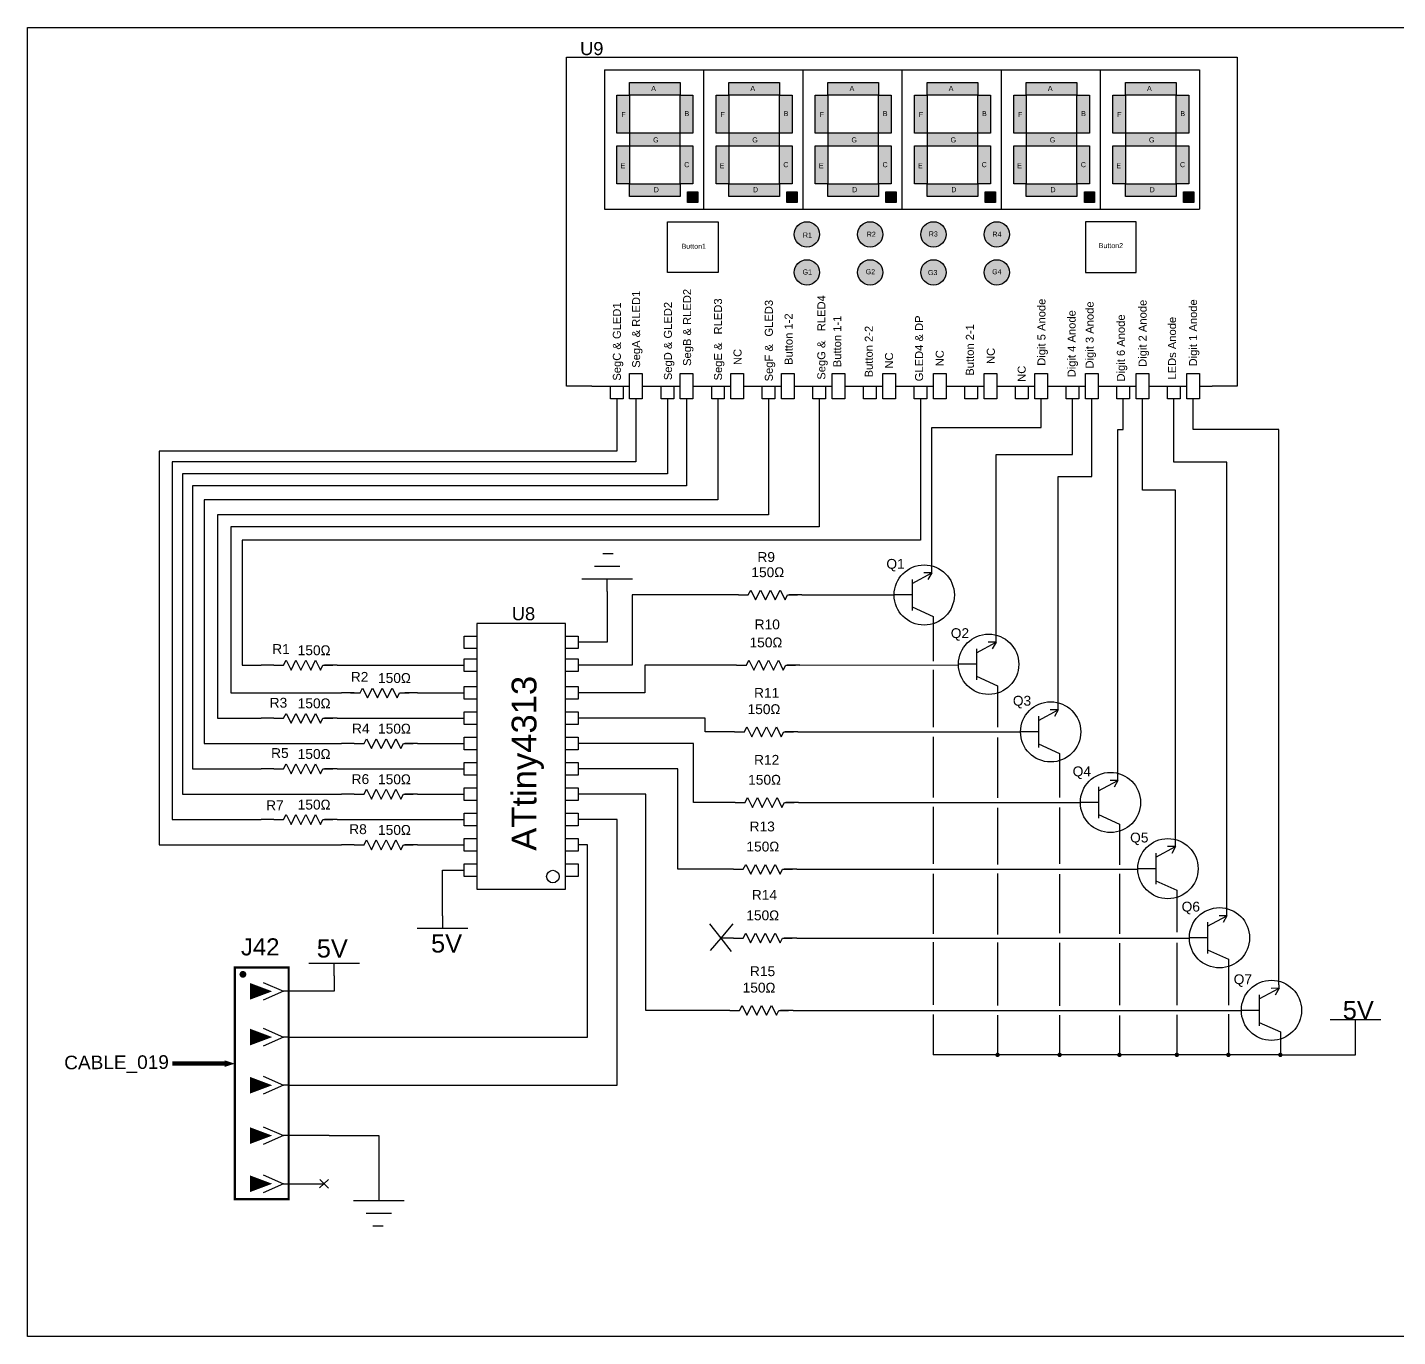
# Model space of a CAD drawing. Header units: inches. Extents: x 2.5 to 50.5, y 2.5 to 32.9.
# Drawn here: x 2.5 to 33.89, y 2.5 to 32.5 of the extents above; entities that cross this region are included whole.
import ezdxf

# ---------------------------------------------------------------- set-up
doc = ezdxf.new("R2010")
doc.units = ezdxf.units.IN
doc.header["$MEASUREMENT"] = 0
doc.linetypes.add('ACAD_ISO03W100', pattern=[30, 12, -18])
doc.styles.get("Standard").update_dxf_attribs({"font": 'arial.ttf'})

msp = doc.modelspace()

# ---------------------------------------------------------------- hatches: boundary and pattern name
at = {"true_color": 0x000000}
h = msp.add_hatch(color=18, dxfattribs=at)
h.paths.add_polyline_path([(16.298, 31.238), (16.298, 30.948), (17.458, 30.948), (17.458, 31.238)])
h.paths.add_polyline_path([(16.298, 30.948), (16.008, 30.948), (16.008, 30.077), (16.298, 30.077)])
h.paths.add_polyline_path([(17.458, 30.077), (17.749, 30.077), (17.749, 30.948), (17.458, 30.948)])
h.paths.add_polyline_path([(17.458, 29.787), (17.458, 30.077), (16.298, 30.077), (16.298, 29.787)])
h.paths.add_polyline_path([(16.298, 29.787), (16.008, 29.787), (16.008, 28.917), (16.298, 28.917)])
h.paths.add_polyline_path([(16.298, 28.917), (16.298, 28.627), (17.458, 28.627), (17.458, 28.917)])
h.paths.add_polyline_path([(17.458, 28.917), (17.749, 28.917), (17.749, 29.787), (17.458, 29.787)])
h = msp.add_hatch(color=18, dxfattribs=at)
h.paths.add_polyline_path([(18.57, 31.238), (18.57, 30.948), (19.73, 30.948), (19.73, 31.238)])
h.paths.add_polyline_path([(18.57, 30.948), (18.28, 30.948), (18.28, 30.077), (18.57, 30.077)])
h.paths.add_polyline_path([(19.73, 30.077), (20.02, 30.077), (20.02, 30.948), (19.73, 30.948)])
h.paths.add_polyline_path([(19.73, 29.787), (19.73, 30.077), (18.57, 30.077), (18.57, 29.787)])
h.paths.add_polyline_path([(18.57, 29.787), (18.28, 29.787), (18.28, 28.917), (18.57, 28.917)])
h.paths.add_polyline_path([(18.57, 28.917), (18.57, 28.627), (19.73, 28.627), (19.73, 28.917)])
h.paths.add_polyline_path([(19.73, 28.917), (20.02, 28.917), (20.02, 29.787), (19.73, 29.787)])
h = msp.add_hatch(color=18, dxfattribs=at)
h.paths.add_polyline_path([(20.842, 31.238), (20.842, 30.948), (22.002, 30.948), (22.002, 31.238)])
h.paths.add_polyline_path([(20.842, 30.948), (20.552, 30.948), (20.552, 30.077), (20.842, 30.077)])
h.paths.add_polyline_path([(22.002, 30.077), (22.292, 30.077), (22.292, 30.948), (22.002, 30.948)])
h.paths.add_polyline_path([(22.002, 29.787), (22.002, 30.077), (20.842, 30.077), (20.842, 29.787)])
h.paths.add_polyline_path([(20.842, 29.787), (20.552, 29.787), (20.552, 28.917), (20.842, 28.917)])
h.paths.add_polyline_path([(20.842, 28.917), (20.842, 28.627), (22.002, 28.627), (22.002, 28.917)])
h.paths.add_polyline_path([(22.002, 28.917), (22.292, 28.917), (22.292, 29.787), (22.002, 29.787)])
h = msp.add_hatch(color=18, dxfattribs=at)
h.paths.add_polyline_path([(23.114, 31.238), (23.114, 30.948), (24.274, 30.948), (24.274, 31.238)])
h.paths.add_polyline_path([(23.114, 30.948), (22.824, 30.948), (22.824, 30.077), (23.114, 30.077)])
h.paths.add_polyline_path([(24.274, 30.077), (24.564, 30.077), (24.564, 30.948), (24.274, 30.948)])
h.paths.add_polyline_path([(24.274, 29.787), (24.274, 30.077), (23.114, 30.077), (23.114, 29.787)])
h.paths.add_polyline_path([(23.114, 29.787), (22.824, 29.787), (22.824, 28.917), (23.114, 28.917)])
h.paths.add_polyline_path([(23.114, 28.917), (23.114, 28.627), (24.274, 28.627), (24.274, 28.917)])
h.paths.add_polyline_path([(24.274, 28.917), (24.564, 28.917), (24.564, 29.787), (24.274, 29.787)])
h = msp.add_hatch(color=18, dxfattribs=at)
h.paths.add_polyline_path([(25.386, 31.238), (25.386, 30.948), (26.546, 30.948), (26.546, 31.238)])
h.paths.add_polyline_path([(25.386, 30.948), (25.096, 30.948), (25.096, 30.077), (25.386, 30.077)])
h.paths.add_polyline_path([(26.546, 30.077), (26.836, 30.077), (26.836, 30.948), (26.546, 30.948)])
h.paths.add_polyline_path([(26.546, 29.787), (26.546, 30.077), (25.386, 30.077), (25.386, 29.787)])
h.paths.add_polyline_path([(25.386, 29.787), (25.096, 29.787), (25.096, 28.917), (25.386, 28.917)])
h.paths.add_polyline_path([(25.386, 28.917), (25.386, 28.627), (26.546, 28.627), (26.546, 28.917)])
h.paths.add_polyline_path([(26.546, 28.917), (26.836, 28.917), (26.836, 29.787), (26.546, 29.787)])
h = msp.add_hatch(color=18, dxfattribs=at)
h.paths.add_polyline_path([(27.658, 31.238), (27.658, 30.948), (28.818, 30.948), (28.818, 31.238)])
h.paths.add_polyline_path([(27.658, 30.948), (27.368, 30.948), (27.368, 30.077), (27.658, 30.077)])
h.paths.add_polyline_path([(28.818, 30.077), (29.108, 30.077), (29.108, 30.948), (28.818, 30.948)])
h.paths.add_polyline_path([(28.818, 29.787), (28.818, 30.077), (27.658, 30.077), (27.658, 29.787)])
h.paths.add_polyline_path([(27.658, 29.787), (27.368, 29.787), (27.368, 28.917), (27.658, 28.917)])
h.paths.add_polyline_path([(27.658, 28.917), (27.658, 28.627), (28.818, 28.627), (28.818, 28.917)])
h.paths.add_polyline_path([(28.818, 28.917), (29.108, 28.917), (29.108, 29.787), (28.818, 29.787)])
for points in [[(17.863, 28.484), (17.863, 28.731), (17.627, 28.731), (17.627, 28.484)], [(20.135, 28.484), (20.135, 28.731), (19.899, 28.731), (19.899, 28.484)], [(22.407, 28.484), (22.407, 28.731), (22.171, 28.731), (22.171, 28.484)], [(24.679, 28.484), (24.679, 28.731), (24.443, 28.731), (24.443, 28.484)], [(26.951, 28.484), (26.951, 28.731), (26.715, 28.731), (26.715, 28.484)], [(29.222, 28.484), (29.222, 28.731), (28.987, 28.731), (28.987, 28.484)]]:
    msp.add_hatch(color=18, dxfattribs=at).paths.add_polyline_path(points)
h = msp.add_hatch(color=256)
h.set_gradient(color1=(205, 32, 39), color2=(205, 32, 39), tint=1)
h.paths.add_polyline_path([(20.649, 27.757, 1), (20.069, 27.757, 1)])
h.paths.add_polyline_path([(22.099, 27.757, 1), (21.519, 27.757, 1)])
h.paths.add_polyline_path([(23.549, 27.757, 1), (22.969, 27.757, 1)])
h.paths.add_polyline_path([(24.999, 27.757, 1), (24.419, 27.757, 1)])
h = msp.add_hatch(color=256)
h.set_gradient(color1=(19, 103, 52), color2=(19, 103, 52), tint=1)
h.paths.add_polyline_path([(20.649, 26.887, 1), (20.069, 26.887, 1)])
h.paths.add_polyline_path([(22.099, 26.887, 1), (21.519, 26.887, 1)])
h.paths.add_polyline_path([(23.549, 26.887, 1), (22.969, 26.887, 1)])
h.paths.add_polyline_path([(24.999, 26.887, 1), (24.419, 26.887, 1)])

# ---------------------------------------------------------------- linework, layer by layer
for p, q in [((2.5, 24.5), (2.5, 32.5)), ((2.5, 32.5), (50.5, 32.5)), ((14.848, 24.277), (14.848, 31.818)), ((14.848, 31.818), (30.22, 31.818)), ((30.22, 31.818), (30.22, 24.277)), ((15.718, 31.528), (15.718, 28.337)), ((15.718, 31.528), (29.35, 31.528)), ((17.99, 31.528), (17.99, 28.337)), ((20.262, 31.528), (20.262, 28.337)), ((22.534, 31.528), (22.534, 28.337)), ((24.806, 31.528), (24.806, 28.337)), ((27.078, 31.528), (27.078, 28.337)), ((29.35, 31.528), (29.35, 28.337)), ((15.718, 28.337), (29.35, 28.337)), ((2.5, 2.5), (2.5, 24.5)), ((15.428, 24.277), (14.848, 24.277)), ((15.428, 24.277), (16.298, 24.277)), ((16.588, 24.277), (17.458, 24.277)), ((17.749, 24.277), (18.619, 24.277)), ((18.909, 24.277), (19.779, 24.277)), ((20.069, 24.277), (20.939, 24.277)), ((21.229, 24.277), (22.099, 24.277)), ((22.389, 24.277), (23.259, 24.277)), ((23.549, 24.277), (24.419, 24.277)), ((24.709, 24.277), (25.579, 24.277)), ((25.869, 24.277), (26.74, 24.277)), ((27.03, 24.277), (27.9, 24.277)), ((28.19, 24.277), (29.06, 24.277)), ((29.35, 24.277), (29.64, 24.277)), ((30.22, 24.277), (29.64, 24.277)), ((16.002, 23.987), (16.002, 22.79)), ((16.443, 23.987), (16.443, 22.544)), ((17.162, 23.987), (17.162, 22.271)), ((17.604, 23.987), (17.604, 21.998)), ((18.322, 23.987), (18.322, 21.675)), ((19.482, 23.987), (19.482, 21.329)), ((20.642, 23.987), (20.642, 21.055)), ((22.963, 23.987), (22.963, 20.751)), ((25.724, 23.328), (25.724, 23.987)), ((26.443, 22.715), (26.443, 23.987)), ((26.885, 22.21), (26.885, 23.987)), ((27.603, 23.285), (27.603, 23.987)), ((28.045, 21.896), (28.045, 23.987)), ((28.763, 22.538), (28.763, 23.987)), ((29.205, 23.284), (29.205, 23.987)), ((23.218, 20.163), (23.218, 23.328)), ((23.218, 23.328), (25.724, 23.328)), ((27.485, 15.407), (27.485, 23.285)), ((27.485, 23.285), (27.603, 23.285)), ((31.174, 23.284), (29.205, 23.284)), ((31.174, 10.563), (31.174, 23.284)), ((16.002, 22.79), (5.516, 22.79)), ((5.516, 22.79), (5.516, 13.768)), ((24.693, 18.575), (24.693, 22.715)), ((24.693, 22.715), (26.443, 22.715)), ((16.443, 22.544), (5.814, 22.544)), ((5.814, 22.544), (5.814, 14.348)), ((29.981, 22.538), (28.763, 22.538)), ((29.981, 12.307), (29.981, 22.538)), ((17.162, 22.271), (6.05, 22.271)), ((6.05, 22.271), (6.05, 14.928)), ((17.604, 21.998), (6.286, 21.998)), ((6.286, 21.998), (6.286, 15.508)), ((26.114, 17.026), (26.114, 22.21)), ((26.114, 22.21), (26.885, 22.21)), ((18.322, 21.675), (6.547, 21.675)), ((6.547, 21.675), (6.547, 16.088)), ((28.801, 21.896), (28.045, 21.896)), ((28.801, 13.891), (28.801, 21.896)), ((19.482, 21.329), (6.857, 21.329)), ((6.857, 21.329), (6.857, 16.669)), ((20.642, 21.055), (7.16, 21.055)), ((7.16, 21.055), (7.16, 17.249)), ((22.963, 20.751), (7.423, 20.751)), ((7.423, 20.751), (7.423, 17.885)), ((15.918, 20.439), (15.68, 20.439)), ((16.072, 20.15), (15.492, 20.15)), ((23.219, 20.001), (23.218, 20.163)), ((16.362, 19.86), (15.202, 19.86)), ((15.782, 19.57), (15.782, 19.86)), ((22.769, 19.759), (23.219, 20.001)), ((22.769, 19.851), (22.769, 19.138)), ((23.219, 20.001), (23.039, 19.999)), ((23.219, 20.001), (23.132, 19.845)), ((15.782, 19.57), (15.782, 18.41)), ((18.5, 19.494), (16.353, 19.494)), ((16.353, 19.494), (16.353, 17.885)), ((18.79, 19.494), (18.5, 19.494)), ((18.79, 19.494), (19.015, 19.494)), ((19.015, 19.494), (19.072, 19.607)), ((19.072, 19.607), (19.184, 19.382)), ((19.184, 19.382), (19.297, 19.607)), ((19.297, 19.607), (19.409, 19.382)), ((19.409, 19.382), (19.522, 19.607)), ((19.522, 19.607), (19.634, 19.382)), ((19.634, 19.382), (19.747, 19.607)), ((19.747, 19.607), (19.859, 19.382)), ((19.859, 19.382), (19.915, 19.494)), ((19.915, 19.494), (20.14, 19.494)), ((20.24, 19.494), (19.95, 19.494)), ((20.24, 19.494), (22.357, 19.494)), ((22.769, 19.494), (22.357, 19.494)), ((22.769, 19.219), (23.253, 19)), ((23.253, 19), (23.252, 18.835)), ((23.252, 18.835), (23.252, 17.974)), ((24.694, 18.413), (24.693, 18.575)), ((15.782, 18.41), (15.118, 18.41)), ((24.244, 18.171), (24.694, 18.413)), ((24.244, 18.263), (24.244, 17.55)), ((24.694, 18.413), (24.514, 18.411)), ((24.694, 18.413), (24.607, 18.257)), ((8.371, 17.885), (8.428, 17.998)), ((8.428, 17.998), (8.54, 17.773)), ((8.54, 17.773), (8.653, 17.998)), ((8.653, 17.998), (8.765, 17.773)), ((8.765, 17.773), (8.878, 17.998)), ((8.878, 17.998), (8.99, 17.773)), ((8.99, 17.773), (9.103, 17.998)), ((9.103, 17.998), (9.215, 17.773)), ((18.973, 17.885), (19.03, 17.998)), ((19.03, 17.998), (19.142, 17.773)), ((19.142, 17.773), (19.255, 17.998)), ((19.255, 17.998), (19.367, 17.773)), ((19.367, 17.773), (19.48, 17.998)), ((19.48, 17.998), (19.592, 17.773)), ((19.592, 17.773), (19.705, 17.998)), ((19.705, 17.998), (19.817, 17.773)), ((20.199, 17.885), (23.832, 17.897)), ((24.244, 17.906), (23.832, 17.906)), ((7.423, 17.885), (7.856, 17.885)), ((8.146, 17.885), (7.856, 17.885)), ((8.146, 17.885), (8.371, 17.885)), ((9.215, 17.773), (9.271, 17.885)), ((9.271, 17.885), (9.496, 17.885)), ((9.596, 17.885), (9.306, 17.885)), ((9.596, 17.885), (12.508, 17.885)), ((16.353, 17.885), (15.118, 17.885)), ((18.458, 17.885), (16.646, 17.885)), ((16.646, 17.885), (16.646, 17.249)), ((18.748, 17.885), (18.458, 17.885)), ((18.748, 17.885), (18.973, 17.885)), ((19.817, 17.773), (19.873, 17.885)), ((19.873, 17.885), (20.098, 17.885)), ((20.199, 17.885), (19.909, 17.885)), ((23.252, 17.779), (23.252, 16.462)), ((24.244, 17.631), (24.728, 17.412)), ((10.125, 17.249), (10.181, 17.361)), ((10.181, 17.361), (10.294, 17.136)), ((10.294, 17.136), (10.406, 17.361)), ((10.406, 17.361), (10.519, 17.136)), ((10.519, 17.136), (10.631, 17.361)), ((10.631, 17.361), (10.744, 17.136)), ((10.744, 17.136), (10.856, 17.361)), ((10.856, 17.361), (10.969, 17.136)), ((24.728, 17.412), (24.727, 17.247)), ((7.16, 17.249), (9.698, 17.249)), ((9.988, 17.249), (9.698, 17.249)), ((9.9, 17.249), (10.125, 17.249)), ((10.969, 17.136), (11.025, 17.249)), ((11.025, 17.249), (11.25, 17.249)), ((11.438, 17.249), (11.148, 17.249)), ((11.438, 17.249), (12.508, 17.249)), ((16.646, 17.249), (15.118, 17.249)), ((24.727, 17.247), (24.727, 16.466)), ((26.116, 16.864), (26.114, 17.026)), ((6.857, 16.669), (7.856, 16.669)), ((8.146, 16.669), (7.856, 16.669)), ((8.146, 16.669), (8.371, 16.669)), ((8.371, 16.669), (8.428, 16.781)), ((8.428, 16.781), (8.54, 16.556)), ((8.54, 16.556), (8.653, 16.781)), ((8.653, 16.781), (8.765, 16.556)), ((8.765, 16.556), (8.878, 16.781)), ((8.878, 16.781), (8.99, 16.556)), ((8.99, 16.556), (9.103, 16.781)), ((9.103, 16.781), (9.215, 16.556)), ((9.215, 16.556), (9.271, 16.669)), ((9.271, 16.669), (9.496, 16.669)), ((9.596, 16.669), (9.306, 16.669)), ((9.596, 16.669), (12.508, 16.669)), ((18.026, 16.669), (15.118, 16.669)), ((18.026, 16.357), (18.026, 16.669)), ((25.665, 16.621), (26.116, 16.864)), ((25.665, 16.714), (25.665, 16)), ((26.116, 16.864), (25.935, 16.862)), ((26.116, 16.864), (26.029, 16.708)), ((18.413, 16.357), (18.026, 16.357)), ((18.703, 16.357), (18.413, 16.357)), ((18.703, 16.357), (18.928, 16.357)), ((18.928, 16.357), (18.984, 16.469)), ((18.984, 16.469), (19.097, 16.244)), ((19.097, 16.244), (19.209, 16.469)), ((19.209, 16.469), (19.322, 16.244)), ((19.322, 16.244), (19.434, 16.469)), ((19.434, 16.469), (19.547, 16.244)), ((19.547, 16.244), (19.659, 16.469)), ((19.659, 16.469), (19.772, 16.244)), ((19.772, 16.244), (19.828, 16.357)), ((19.828, 16.357), (20.053, 16.357)), ((20.153, 16.357), (19.863, 16.357)), ((20.153, 16.357), (25.253, 16.357)), ((25.665, 16.357), (25.253, 16.357)), ((6.547, 16.088), (9.698, 16.088)), ((9.988, 16.088), (9.698, 16.088)), ((9.988, 16.088), (10.213, 16.088)), ((10.213, 16.088), (10.269, 16.201)), ((10.269, 16.201), (10.382, 15.976)), ((10.382, 15.976), (10.494, 16.201)), ((10.494, 16.201), (10.607, 15.976)), ((10.607, 15.976), (10.719, 16.201)), ((10.719, 16.201), (10.832, 15.976)), ((10.832, 15.976), (10.944, 16.201)), ((10.944, 16.201), (11.057, 15.976)), ((11.057, 15.976), (11.113, 16.088)), ((11.113, 16.088), (11.338, 16.088)), ((11.438, 16.088), (11.148, 16.088)), ((11.438, 16.088), (12.508, 16.088)), ((17.76, 16.088), (15.118, 16.088)), ((17.76, 14.739), (17.76, 16.088)), ((23.252, 16.241), (23.252, 14.854)), ((24.727, 16.227), (24.727, 14.844)), ((25.665, 16.082), (26.149, 15.863)), ((26.149, 15.863), (26.148, 15.698)), ((26.148, 15.698), (26.148, 14.854)), ((6.286, 15.508), (7.856, 15.508)), ((8.146, 15.508), (7.856, 15.508)), ((8.146, 15.508), (8.371, 15.508)), ((8.371, 15.508), (8.428, 15.621)), ((8.428, 15.621), (8.54, 15.396)), ((8.54, 15.396), (8.653, 15.621)), ((8.653, 15.621), (8.765, 15.396)), ((8.765, 15.396), (8.878, 15.621)), ((8.878, 15.621), (8.99, 15.396)), ((8.99, 15.396), (9.103, 15.621)), ((9.103, 15.621), (9.215, 15.396)), ((9.215, 15.396), (9.271, 15.508)), ((9.271, 15.508), (9.496, 15.508)), ((9.596, 15.508), (9.306, 15.508)), ((9.596, 15.508), (12.508, 15.508)), ((17.398, 15.508), (15.118, 15.508)), ((17.398, 13.209), (17.398, 15.508)), ((27.486, 15.245), (27.485, 15.407)), ((27.036, 15.003), (27.486, 15.245)), ((27.036, 15.095), (27.036, 14.382)), ((27.486, 15.245), (27.306, 15.244)), ((27.486, 15.245), (27.399, 15.09)), ((6.05, 14.928), (9.698, 14.928)), ((9.988, 14.928), (9.698, 14.928)), ((9.988, 14.928), (10.213, 14.928)), ((10.213, 14.928), (10.269, 15.041)), ((10.269, 15.041), (10.382, 14.816)), ((10.382, 14.816), (10.494, 15.041)), ((10.494, 15.041), (10.607, 14.816)), ((10.607, 14.816), (10.719, 15.041)), ((10.719, 15.041), (10.832, 14.816)), ((10.832, 14.816), (10.944, 15.041)), ((10.944, 15.041), (11.057, 14.816)), ((11.057, 14.816), (11.113, 14.928)), ((11.113, 14.928), (11.338, 14.928)), ((11.438, 14.928), (11.148, 14.928)), ((11.438, 14.928), (12.508, 14.928)), ((16.666, 14.928), (15.118, 14.928)), ((16.666, 9.976), (16.666, 14.928)), ((18.943, 14.739), (18.999, 14.851)), ((18.999, 14.851), (19.112, 14.626)), ((19.112, 14.626), (19.224, 14.851)), ((19.224, 14.851), (19.337, 14.626)), ((19.337, 14.626), (19.449, 14.851)), ((19.449, 14.851), (19.562, 14.626)), ((19.562, 14.626), (19.674, 14.851)), ((19.674, 14.851), (19.787, 14.626)), ((8.371, 14.348), (8.428, 14.461)), ((8.428, 14.461), (8.54, 14.236)), ((8.54, 14.236), (8.653, 14.461)), ((8.653, 14.461), (8.765, 14.236)), ((8.765, 14.236), (8.878, 14.461)), ((8.878, 14.461), (8.99, 14.236)), ((8.99, 14.236), (9.103, 14.461)), ((9.103, 14.461), (9.215, 14.236)), ((18.428, 14.739), (17.76, 14.739)), ((18.718, 14.739), (18.428, 14.739)), ((18.718, 14.739), (18.943, 14.739)), ((19.787, 14.626), (19.843, 14.739)), ((19.843, 14.739), (20.068, 14.739)), ((20.168, 14.739), (19.878, 14.739)), ((20.168, 14.739), (26.624, 14.739)), ((23.252, 14.638), (23.252, 13.331)), ((24.727, 14.618), (24.727, 13.317)), ((26.148, 14.628), (26.148, 13.331)), ((27.036, 14.739), (26.624, 14.739)), ((27.036, 14.464), (27.52, 14.245)), ((5.814, 14.348), (7.856, 14.348)), ((8.146, 14.348), (7.856, 14.348)), ((8.146, 14.348), (8.371, 14.348)), ((9.215, 14.236), (9.271, 14.348)), ((9.271, 14.348), (9.496, 14.348)), ((9.596, 14.348), (9.306, 14.348)), ((9.596, 14.348), (12.508, 14.348)), ((27.52, 14.245), (27.519, 14.08)), ((10.213, 13.768), (10.269, 13.881)), ((10.269, 13.881), (10.382, 13.656)), ((10.382, 13.656), (10.494, 13.881)), ((10.494, 13.881), (10.607, 13.656)), ((10.607, 13.656), (10.719, 13.881)), ((10.719, 13.881), (10.832, 13.656)), ((10.832, 13.656), (10.944, 13.881)), ((10.944, 13.881), (11.057, 13.656)), ((27.519, 14.08), (27.519, 13.309)), ((28.803, 13.729), (28.801, 13.891)), ((5.516, 13.768), (9.698, 13.768)), ((9.988, 13.768), (9.698, 13.768)), ((9.988, 13.768), (10.213, 13.768)), ((11.057, 13.656), (11.113, 13.768)), ((11.113, 13.768), (11.338, 13.768)), ((11.438, 13.768), (11.148, 13.768)), ((11.438, 13.768), (12.508, 13.768)), ((28.352, 13.487), (28.803, 13.729)), ((28.352, 13.579), (28.352, 12.866)), ((28.803, 13.729), (28.622, 13.727)), ((28.803, 13.729), (28.716, 13.573)), ((12.009, 12.434), (12.009, 13.189)), ((12.009, 13.189), (12.508, 13.189)), ((18.387, 13.209), (17.398, 13.209)), ((18.677, 13.209), (18.387, 13.209)), ((18.677, 13.209), (18.902, 13.209)), ((18.902, 13.209), (18.958, 13.321)), ((18.958, 13.321), (19.071, 13.096)), ((19.071, 13.096), (19.183, 13.321)), ((19.183, 13.321), (19.296, 13.096)), ((19.296, 13.096), (19.408, 13.321)), ((19.408, 13.321), (19.521, 13.096)), ((19.521, 13.096), (19.633, 13.321)), ((19.633, 13.321), (19.746, 13.096)), ((19.746, 13.096), (19.802, 13.209)), ((19.802, 13.209), (20.027, 13.209)), ((20.127, 13.209), (19.837, 13.209)), ((20.127, 13.209), (27.94, 13.209)), ((28.352, 13.222), (27.94, 13.222)), ((23.252, 13.107), (23.252, 11.733)), ((24.727, 13.112), (24.727, 11.715)), ((26.148, 13.098), (26.148, 11.746)), ((27.519, 13.104), (27.519, 11.731)), ((28.352, 12.947), (28.836, 12.728)), ((28.836, 12.728), (28.835, 12.563)), ((28.835, 12.563), (28.835, 11.766)), ((12.009, 12.144), (12.009, 12.434)), ((29.983, 12.145), (29.981, 12.307)), ((12.009, 12.144), (12.009, 11.854)), ((18.13, 11.958), (18.385, 11.633)), ((18.66, 11.955), (18.385, 11.633)), ((29.533, 11.903), (29.983, 12.145)), ((29.533, 11.995), (29.533, 11.282)), ((29.983, 12.145), (29.803, 12.144)), ((29.983, 12.145), (29.896, 11.99)), ((12.59, 11.854), (11.429, 11.854)), ((18.385, 11.633), (18.14, 11.346)), ((18.675, 11.633), (18.385, 11.633)), ((18.385, 11.633), (18.624, 11.327)), ((18.675, 11.633), (18.9, 11.633)), ((18.9, 11.633), (18.956, 11.745)), ((18.956, 11.745), (19.069, 11.52)), ((19.069, 11.52), (19.181, 11.745)), ((19.181, 11.745), (19.294, 11.52)), ((19.294, 11.52), (19.406, 11.745)), ((19.406, 11.745), (19.519, 11.52)), ((19.519, 11.52), (19.631, 11.745)), ((19.631, 11.745), (19.744, 11.52)), ((19.744, 11.52), (19.8, 11.633)), ((19.8, 11.633), (20.025, 11.633)), ((20.125, 11.633), (19.835, 11.633)), ((20.125, 11.633), (29.12, 11.633)), ((29.533, 11.639), (29.12, 11.639)), ((23.252, 11.535), (23.252, 10.106)), ((24.727, 11.53), (24.727, 10.084)), ((26.148, 11.526), (26.148, 10.079)), ((27.519, 11.519), (27.519, 10.092)), ((28.835, 11.526), (28.835, 10.098)), ((29.533, 11.364), (30.017, 11.145)), ((8.949, 11.058), (10.109, 11.058)), ((9.529, 10.768), (9.529, 11.058)), ((30.017, 11.145), (30.016, 10.98)), ((30.016, 10.98), (30.016, 10.092)), ((7.904, 10.617), (8.366, 10.412)), ((8.366, 10.412), (7.904, 10.207)), ((30.724, 10.24), (31.175, 10.482)), ((31.175, 10.482), (30.994, 10.48)), ((31.175, 10.482), (31.088, 10.327)), ((31.175, 10.482), (31.173, 10.644)), ((18.816, 9.976), (18.872, 10.088)), ((18.872, 10.088), (18.984, 9.863)), ((18.984, 9.863), (19.097, 10.088)), ((19.097, 10.088), (19.209, 9.863)), ((19.209, 9.863), (19.322, 10.088)), ((19.322, 10.088), (19.434, 9.863)), ((19.434, 9.863), (19.547, 10.088)), ((19.547, 10.088), (19.659, 9.863)), ((30.724, 10.332), (30.724, 9.619)), ((18.301, 9.976), (16.666, 9.976)), ((18.591, 9.976), (18.301, 9.976)), ((18.591, 9.976), (18.816, 9.976)), ((19.659, 9.863), (19.716, 9.976)), ((19.716, 9.976), (19.941, 9.976)), ((20.041, 9.976), (19.751, 9.976)), ((20.041, 9.976), (30.312, 9.976)), ((23.252, 9.882), (23.252, 8.956)), ((24.727, 9.868), (24.727, 8.956)), ((26.148, 9.864), (26.148, 8.956)), ((27.519, 9.86), (27.519, 8.956)), ((28.835, 9.873), (28.835, 8.956)), ((30.016, 9.886), (30.016, 8.956)), ((30.724, 9.976), (30.312, 9.976)), ((32.346, 9.766), (33.506, 9.766)), ((32.926, 8.956), (32.926, 9.766)), ((7.904, 9.568), (8.366, 9.363)), ((30.724, 9.7), (31.209, 9.482)), ((31.209, 9.482), (31.207, 9.317)), ((8.366, 9.363), (7.904, 9.158)), ((8.485, 9.363), (8.366, 9.363)), ((31.207, 9.317), (31.207, 8.956)), ((31.207, 8.956), (23.252, 8.956)), ((31.207, 8.956), (32.926, 8.956)), ((7.904, 8.465), (8.366, 8.26)), ((8.366, 8.26), (7.904, 8.055)), ((8.485, 8.26), (8.366, 8.26)), ((7.904, 7.31), (8.366, 7.105)), ((8.366, 7.105), (7.904, 6.9)), ((9.414, 7.105), (10.55, 7.105)), ((10.55, 7.105), (10.55, 5.906)), ((7.904, 6.208), (8.366, 6.003)), ((8.366, 6.003), (7.904, 5.798)), ((8.366, 6.003), (9.293, 6.003)), ((9.4, 6.1), (9.191, 5.91)), ((9.4, 5.9), (9.2, 6.1)), ((9.293, 6.003), (9.4, 6.1)), ((9.295, 6.005), (9.4, 5.9)), ((9.191, 5.91), (9.191, 5.91)), ((10.55, 5.906), (10.55, 5.616)), ((9.97, 5.616), (11.13, 5.616)), ((10.26, 5.326), (10.84, 5.326)), ((10.414, 5.037), (10.652, 5.037)), ((36.5, 2.5), (2.5, 2.5))]:
    msp.add_line(p, q)
at = {"linetype": 'ACAD_ISO03W100', "ltscale": 2}
for p, q in [((16.013, 14.348), (15.118, 14.348)), ((16.013, 8.26), (16.013, 14.348)), ((15.329, 13.768), (15.118, 13.768)), ((15.329, 9.363), (15.329, 13.768)), ((9.529, 10.768), (9.529, 10.412)), ((9.529, 10.412), (8.366, 10.412)), ((8.485, 9.363), (15.329, 9.363)), ((8.485, 8.26), (16.013, 8.26)), ((9.414, 7.105), (8.366, 7.105))]:
    msp.add_line(p, q, dxfattribs=at)
for points in [[(17.458, 30.948), (16.298, 30.948), (16.298, 31.238), (17.458, 31.238)], [(19.73, 30.948), (18.57, 30.948), (18.57, 31.238), (19.73, 31.238)], [(22.002, 30.948), (20.842, 30.948), (20.842, 31.238), (22.002, 31.238)], [(24.274, 30.948), (23.114, 30.948), (23.114, 31.238), (24.274, 31.238)], [(26.546, 30.948), (25.386, 30.948), (25.386, 31.238), (26.546, 31.238)], [(28.818, 30.948), (27.658, 30.948), (27.658, 31.238), (28.818, 31.238)], [(16.008, 30.948), (16.298, 30.948), (16.298, 30.077), (16.008, 30.077)], [(17.458, 30.948), (17.749, 30.948), (17.749, 30.077), (17.458, 30.077)], [(18.28, 30.948), (18.57, 30.948), (18.57, 30.077), (18.28, 30.077)], [(19.73, 30.948), (20.02, 30.948), (20.02, 30.077), (19.73, 30.077)], [(20.552, 30.948), (20.842, 30.948), (20.842, 30.077), (20.552, 30.077)], [(22.002, 30.948), (22.292, 30.948), (22.292, 30.077), (22.002, 30.077)], [(22.824, 30.948), (23.114, 30.948), (23.114, 30.077), (22.824, 30.077)], [(24.274, 30.948), (24.564, 30.948), (24.564, 30.077), (24.274, 30.077)], [(25.096, 30.948), (25.386, 30.948), (25.386, 30.077), (25.096, 30.077)], [(26.546, 30.948), (26.836, 30.948), (26.836, 30.077), (26.546, 30.077)], [(27.368, 30.948), (27.658, 30.948), (27.658, 30.077), (27.368, 30.077)], [(28.818, 30.948), (29.108, 30.948), (29.108, 30.077), (28.818, 30.077)], [(16.298, 29.787), (17.458, 29.787), (17.458, 30.077), (16.298, 30.077)], [(18.57, 29.787), (19.73, 29.787), (19.73, 30.077), (18.57, 30.077)], [(20.842, 29.787), (22.002, 29.787), (22.002, 30.077), (20.842, 30.077)], [(23.114, 29.787), (24.274, 29.787), (24.274, 30.077), (23.114, 30.077)], [(25.386, 29.787), (26.546, 29.787), (26.546, 30.077), (25.386, 30.077)], [(27.658, 29.787), (28.818, 29.787), (28.818, 30.077), (27.658, 30.077)], [(16.298, 28.917), (16.008, 28.917), (16.008, 29.787), (16.298, 29.787)], [(17.458, 29.787), (17.749, 29.787), (17.749, 28.917), (17.458, 28.917)], [(18.57, 28.917), (18.28, 28.917), (18.28, 29.787), (18.57, 29.787)], [(19.73, 29.787), (20.02, 29.787), (20.02, 28.917), (19.73, 28.917)], [(20.842, 28.917), (20.552, 28.917), (20.552, 29.787), (20.842, 29.787)], [(22.002, 29.787), (22.292, 29.787), (22.292, 28.917), (22.002, 28.917)], [(23.114, 28.917), (22.824, 28.917), (22.824, 29.787), (23.114, 29.787)], [(24.274, 29.787), (24.564, 29.787), (24.564, 28.917), (24.274, 28.917)], [(25.386, 28.917), (25.096, 28.917), (25.096, 29.787), (25.386, 29.787)], [(26.546, 29.787), (26.836, 29.787), (26.836, 28.917), (26.546, 28.917)], [(27.658, 28.917), (27.368, 28.917), (27.368, 29.787), (27.658, 29.787)], [(28.818, 29.787), (29.108, 29.787), (29.108, 28.917), (28.818, 28.917)], [(17.458, 28.627), (16.298, 28.627), (16.298, 28.917), (17.458, 28.917)], [(19.73, 28.627), (18.57, 28.627), (18.57, 28.917), (19.73, 28.917)], [(22.002, 28.627), (20.842, 28.627), (20.842, 28.917), (22.002, 28.917)], [(24.274, 28.627), (23.114, 28.627), (23.114, 28.917), (24.274, 28.917)], [(26.546, 28.627), (25.386, 28.627), (25.386, 28.917), (26.546, 28.917)], [(28.818, 28.627), (27.658, 28.627), (27.658, 28.917), (28.818, 28.917)], [(17.627, 28.731), (17.863, 28.731), (17.863, 28.484), (17.627, 28.484)], [(19.899, 28.731), (20.135, 28.731), (20.135, 28.484), (19.899, 28.484)], [(22.171, 28.731), (22.407, 28.731), (22.407, 28.484), (22.171, 28.484)], [(24.443, 28.731), (24.679, 28.731), (24.679, 28.484), (24.443, 28.484)], [(26.715, 28.731), (26.951, 28.731), (26.951, 28.484), (26.715, 28.484)], [(28.987, 28.731), (29.222, 28.731), (29.222, 28.484), (28.987, 28.484)], [(17.168, 28.047), (18.329, 28.047), (18.329, 26.887), (17.168, 26.887)], [(27.9, 28.047), (26.74, 28.047), (26.74, 26.887), (27.9, 26.887)], [(16.298, 24.567), (16.588, 24.567), (16.588, 23.987), (16.298, 23.987)], [(17.458, 24.567), (17.749, 24.567), (17.749, 23.987), (17.458, 23.987)], [(18.619, 24.567), (18.909, 24.567), (18.909, 23.987), (18.619, 23.987)], [(19.779, 24.567), (20.069, 24.567), (20.069, 23.987), (19.779, 23.987)], [(20.939, 24.567), (21.229, 24.567), (21.229, 23.987), (20.939, 23.987)], [(22.099, 24.567), (22.389, 24.567), (22.389, 23.987), (22.099, 23.987)], [(23.259, 24.567), (23.549, 24.567), (23.549, 23.987), (23.259, 23.987)], [(24.419, 24.567), (24.709, 24.567), (24.709, 23.987), (24.419, 23.987)], [(25.579, 24.567), (25.869, 24.567), (25.869, 23.987), (25.579, 23.987)], [(26.74, 24.567), (27.03, 24.567), (27.03, 23.987), (26.74, 23.987)], [(27.9, 24.567), (28.19, 24.567), (28.19, 23.987), (27.9, 23.987)], [(29.06, 24.567), (29.35, 24.567), (29.35, 23.987), (29.06, 23.987)], [(15.857, 24.277), (16.147, 24.277), (16.147, 23.987), (15.857, 23.987)], [(17.017, 24.277), (17.307, 24.277), (17.307, 23.987), (17.017, 23.987)], [(18.177, 24.277), (18.467, 24.277), (18.467, 23.987), (18.177, 23.987)], [(19.337, 24.277), (19.627, 24.277), (19.627, 23.987), (19.337, 23.987)], [(20.497, 24.277), (20.787, 24.277), (20.787, 23.987), (20.497, 23.987)], [(21.658, 24.277), (21.948, 24.277), (21.948, 23.987), (21.658, 23.987)], [(22.818, 24.277), (23.108, 24.277), (23.108, 23.987), (22.818, 23.987)], [(23.978, 24.277), (24.268, 24.277), (24.268, 23.987), (23.978, 23.987)], [(25.138, 24.277), (25.428, 24.277), (25.428, 23.987), (25.138, 23.987)], [(26.298, 24.277), (26.588, 24.277), (26.588, 23.987), (26.298, 23.987)], [(27.458, 24.277), (27.748, 24.277), (27.748, 23.987), (27.458, 23.987)], [(28.618, 24.277), (28.908, 24.277), (28.908, 23.987), (28.618, 23.987)], [(12.798, 12.753), (14.828, 12.753), (14.828, 18.844), (12.798, 18.844)], [(12.798, 18.264), (12.508, 18.264), (12.508, 18.554), (12.798, 18.554)], [(15.118, 18.264), (14.828, 18.264), (14.828, 18.554), (15.118, 18.554)], [(12.798, 17.74), (12.508, 17.74), (12.508, 18.03), (12.798, 18.03)], [(15.118, 17.74), (14.828, 17.74), (14.828, 18.03), (15.118, 18.03)], [(12.798, 17.104), (12.508, 17.104), (12.508, 17.394), (12.798, 17.394)], [(15.118, 17.104), (14.828, 17.104), (14.828, 17.394), (15.118, 17.394)], [(12.798, 16.524), (12.508, 16.524), (12.508, 16.814), (12.798, 16.814)], [(15.118, 16.524), (14.828, 16.524), (14.828, 16.814), (15.118, 16.814)], [(12.798, 15.943), (12.508, 15.943), (12.508, 16.233), (12.798, 16.233)], [(15.118, 15.943), (14.828, 15.943), (14.828, 16.233), (15.118, 16.233)], [(12.798, 15.363), (12.508, 15.363), (12.508, 15.653), (12.798, 15.653)], [(15.118, 15.363), (14.828, 15.363), (14.828, 15.653), (15.118, 15.653)], [(12.798, 14.783), (12.508, 14.783), (12.508, 15.073), (12.798, 15.073)], [(15.118, 14.783), (14.828, 14.783), (14.828, 15.073), (15.118, 15.073)], [(12.798, 14.203), (12.508, 14.203), (12.508, 14.493), (12.798, 14.493)], [(15.118, 14.203), (14.828, 14.203), (14.828, 14.493), (15.118, 14.493)], [(12.798, 13.623), (12.508, 13.623), (12.508, 13.913), (12.798, 13.913)], [(15.118, 13.623), (14.828, 13.623), (14.828, 13.913), (15.118, 13.913)], [(12.798, 13.043), (12.508, 13.043), (12.508, 13.333), (12.798, 13.333)], [(15.118, 13.043), (14.828, 13.043), (14.828, 13.333), (15.118, 13.333)]]:
    msp.add_lwpolyline(points, close=True)
at = {"ltscale": 0.01, "const_width": 0.0513}
msp.add_lwpolyline([(7.254, 10.959), (8.485, 10.959), (8.485, 5.65), (7.254, 5.65), (7.254, 10.959)], dxfattribs=at)
for points, const_width in [([(7.398, 10.801, 1), (7.476, 10.801, 1)], 0.078), ([(24.702, 8.956, 1), (24.752, 8.956, 1)], 0.05), ([(26.123, 8.956, 1), (26.173, 8.956, 1)], 0.05), ([(27.494, 8.956, 1), (27.544, 8.956, 1)], 0.05), ([(28.81, 8.956, 1), (28.86, 8.956, 1)], 0.05), ([(29.991, 8.956, 1), (30.041, 8.956, 1)], 0.05), ([(31.182, 8.956, 1), (31.232, 8.956, 1)], 0.05)]:
    msp.add_lwpolyline(points, format="xyb", close=True, dxfattribs=dict(const_width=const_width))
for points in [[(7.597, 10.412, 0.384, 0, 0), (8.109, 10.412, 0, 0, 0)], [(7.597, 9.363, 0.384, 0, 0), (8.109, 9.363, 0, 0, 0)], [(7.254, 8.755, 0, 0.15, 0), (7.02, 8.755, 0.15, 0.15, 0)], [(7.597, 8.26, 0.384, 0, 0), (8.109, 8.26, 0, 0, 0)], [(7.597, 7.105, 0.384, 0, 0), (8.109, 7.105, 0, 0, 0)], [(7.597, 6.003, 0.384, 0, 0), (8.109, 6.003, 0, 0, 0)]]:
    msp.add_lwpolyline(points, format="xyseb")
at = {"const_width": 0.1}
msp.add_lwpolyline([(7.02, 8.755), (5.82, 8.755)], dxfattribs=at)
for centre, radius in [((20.359, 27.757), 0.29), ((21.809, 27.757), 0.29), ((23.259, 27.757), 0.29), ((24.709, 27.757), 0.29), ((20.359, 26.887), 0.29), ((21.809, 26.887), 0.29), ((23.259, 26.887), 0.29), ((24.709, 26.887), 0.29), ((23.047, 19.494), 0.69), ((24.522, 17.906), 0.69), ((25.943, 16.357), 0.69), ((27.314, 14.739), 0.69), ((28.63, 13.222), 0.69), ((14.538, 13.043), 0.145), ((29.811, 11.639), 0.69), ((31.002, 9.976), 0.69)]:
    msp.add_circle(centre, radius)

# ---------------------------------------------------------------- texts
at = {"linetype": 'ACAD_ISO03W100', "ltscale": 2}
msp.add_text('J42', height=0.3915, dxfattribs=at).set_placement((7.393, 11.235))
msp.add_text('CABLE_019', height=0.3119, rotation=0.3006).set_placement((3.344, 8.624))
at = {"attachment_point": 1}
for s, width, gutter_width, insert, char_height in [('U9', 0.17578, 0.202, (15.162, 32.165), 0.3), ('A', 0.03713, 0.104, (16.792, 31.16), 0.116), ('A', 0.03713, 0.104, (19.064, 31.16), 0.116), ('A', 0.03713, 0.104, (21.336, 31.16), 0.116), ('A', 0.03713, 0.104, (23.608, 31.16), 0.116), ('A', 0.03713, 0.104, (25.879, 31.16), 0.116), ('A', 0.03713, 0.104, (28.151, 31.16), 0.116), ('F', 0.03713, 0.104, (16.108, 30.56), 0.116), ('B', 0.03713, 0.104, (17.555, 30.584), 0.116), ('F', 0.03713, 0.104, (18.38, 30.56), 0.116), ('B', 0.03713, 0.104, (19.827, 30.584), 0.116), ('F', 0.03713, 0.104, (20.652, 30.56), 0.116), ('B', 0.03713, 0.104, (22.099, 30.584), 0.116), ('F', 0.03713, 0.104, (22.924, 30.56), 0.116), ('B', 0.03713, 0.104, (24.371, 30.584), 0.116), ('F', 0.03713, 0.104, (25.196, 30.56), 0.116), ('B', 0.03713, 0.104, (26.643, 30.584), 0.116), ('F', 0.03713, 0.104, (27.468, 30.56), 0.116), ('B', 0.03713, 0.104, (28.915, 30.584), 0.116), ('G', 0.03713, 0.104, (16.835, 29.98), 0.116), ('G', 0.03713, 0.104, (19.107, 29.98), 0.116), ('G', 0.03713, 0.104, (21.379, 29.98), 0.116), ('G', 0.03713, 0.104, (23.651, 29.98), 0.116), ('G', 0.03713, 0.104, (25.923, 29.98), 0.116), ('G', 0.03713, 0.104, (28.195, 29.98), 0.116), ('E', 0.03713, 0.104, (16.09, 29.388), 0.116), ('C', 0.03713, 0.104, (17.547, 29.413), 0.116), ('E', 0.03713, 0.104, (18.362, 29.388), 0.116), ('C', 0.03713, 0.104, (19.819, 29.413), 0.116), ('E', 0.03713, 0.104, (20.634, 29.388), 0.116), ('C', 0.03713, 0.104, (22.091, 29.413), 0.116), ('E', 0.03713, 0.104, (22.906, 29.388), 0.116), ('C', 0.03713, 0.104, (24.363, 29.413), 0.116), ('E', 0.03713, 0.104, (25.177, 29.388), 0.116), ('C', 0.03713, 0.104, (26.635, 29.413), 0.116), ('E', 0.03713, 0.104, (27.449, 29.388), 0.116), ('C', 0.03713, 0.104, (28.907, 29.413), 0.116), ('D', 0.03713, 0.104, (16.851, 28.839), 0.116), ('DP', 0.03713, 0.104, (17.642, 28.662), 0.116), ('D', 0.03713, 0.104, (19.123, 28.839), 0.116), ('DP', 0.03713, 0.104, (19.914, 28.662), 0.116), ('D', 0.03713, 0.104, (21.395, 28.839), 0.116), ('DP', 0.03713, 0.104, (22.186, 28.662), 0.116), ('D', 0.03713, 0.104, (23.667, 28.839), 0.116), ('DP', 0.03713, 0.104, (24.458, 28.662), 0.116), ('D', 0.03713, 0.104, (25.939, 28.839), 0.116), ('DP', 0.03713, 0.104, (26.73, 28.662), 0.116), ('D', 0.03713, 0.104, (28.211, 28.839), 0.116), ('DP', 0.03713, 0.104, (29.002, 28.662), 0.116), ('R1', 0.03713, 0.104, (20.267, 27.8), 0.116), ('R2', 0.03713, 0.104, (21.73, 27.818), 0.116), ('R3', 0.03713, 0.104, (23.151, 27.825), 0.116), ('R4', 0.03713, 0.104, (24.609, 27.818), 0.116), ('Button1', 0.03713, 0.104, (17.488, 27.543), 0.116), ('Button2', 0.03713, 0.104, (27.044, 27.558), 0.116), ('G1', 0.03713, 0.104, (20.26, 26.953), 0.116), ('G2', 0.03713, 0.104, (21.705, 26.959), 0.116), ('G3', 0.03713, 0.104, (23.132, 26.94), 0.116), ('G4', 0.03713, 0.104, (24.603, 26.959), 0.116), ('R9', 0.17578, 0.202, (19.225, 20.477), 0.2255), ('150{\\fSymbol|b0|i0|c2|p18;W}', 0.17578, 0.202, (19.086, 20.128), 0.22549), ('Q1', 0.17578, 0.202, (22.18, 20.32), 0.2255), ('U8', 0.17578, 0.202, (13.597, 19.215), 0.3), ('R10', 0.17578, 0.202, (19.162, 18.933), 0.2255), ('150{\\fSymbol|b0|i0|c2|p18;W}', 0.17578, 0.202, (19.044, 18.519), 0.22549), ('Q2', 0.17578, 0.202, (23.655, 18.732), 0.2255), ('R1', 0.17578, 0.202, (8.109, 18.369), 0.2255), ('150{\\fSymbol|b0|i0|c2|p18;W}', 0.17578, 0.202, (8.692, 18.34), 0.22549), ('R2', 0.17578, 0.202, (9.909, 17.73), 0.2255), ('150{\\fSymbol|b0|i0|c2|p18;W}', 0.17578, 0.202, (10.533, 17.704), 0.22549), ('R11', 0.17578, 0.202, (19.148, 17.363), 0.2255), ('R3', 0.17578, 0.202, (8.05, 17.137), 0.2255), ('150{\\fSymbol|b0|i0|c2|p18;W}', 0.17578, 0.202, (8.692, 17.124), 0.22549), ('150{\\fSymbol|b0|i0|c2|p18;W}', 0.17578, 0.202, (18.999, 16.99), 0.22549), ('Q3', 0.17578, 0.202, (25.077, 17.183), 0.2255), ('R4', 0.17578, 0.202, (9.937, 16.547), 0.2255), ('150{\\fSymbol|b0|i0|c2|p18;W}', 0.17578, 0.202, (10.533, 16.544), 0.22549), ('R5', 0.17578, 0.202, (8.083, 15.985), 0.2255), ('150{\\fSymbol|b0|i0|c2|p18;W}', 0.17578, 0.202, (8.692, 15.963), 0.22549), ('R12', 0.17578, 0.202, (19.148, 15.829), 0.2255), ('R6', 0.17578, 0.202, (9.928, 15.387), 0.2255), ('150{\\fSymbol|b0|i0|c2|p18;W}', 0.17578, 0.202, (10.533, 15.383), 0.22549), ('Q4', 0.17578, 0.202, (26.448, 15.565), 0.2255), ('150{\\fSymbol|b0|i0|c2|p18;W}', 0.17578, 0.202, (19.013, 15.372), 0.22549), ('R7', 0.17578, 0.202, (7.969, 14.788), 0.2255), ('150{\\fSymbol|b0|i0|c2|p18;W}', 0.17578, 0.202, (8.692, 14.803), 0.22549), ('R8', 0.17578, 0.202, (9.873, 14.24), 0.2255), ('150{\\fSymbol|b0|i0|c2|p18;W}', 0.17578, 0.202, (10.533, 14.223), 0.22549), ('R13', 0.17578, 0.202, (19.046, 14.302), 0.2255), ('150{\\fSymbol|b0|i0|c2|p18;W}', 0.17578, 0.202, (18.973, 13.842), 0.22549), ('Q5', 0.17578, 0.202, (27.764, 14.048), 0.2255), ('R14', 0.17578, 0.202, (19.097, 12.734), 0.2255), ('150{\\fSymbol|b0|i0|c2|p18;W}', 0.17578, 0.202, (18.97, 12.266), 0.22549), ('Q6', 0.17578, 0.202, (28.944, 12.465), 0.2255), ('5V', 0.55859, 0.372, (11.748, 11.717), 0.4165), ('5V', 0.55859, 0.372, (9.13, 11.603), 0.4165), ('R15', 0.17578, 0.202, (19.054, 10.985), 0.2255), ('Q7', 0.17578, 0.202, (30.137, 10.801), 0.2255), ('150{\\fSymbol|b0|i0|c2|p18;W}', 0.17578, 0.202, (18.886, 10.609), 0.22549), ('5V', 0.55859, 0.372, (32.636, 10.189), 0.4165)]:
    msp.add_mtext_dynamic_manual_height_columns(s, width=width, gutter_width=gutter_width, heights=[0], dxfattribs=dict(at, insert=insert, char_height=char_height))
at = {"attachment_point": 1, "rotation": 90}
for s, width, gutter_width, heights, insert, char_height in [('SegA & RLED1', 1.84853, 0.164, [0], (16.354, 24.7), 0.18337), ('SegB & RLED2', 1.99523, 0.164, [0], (17.522, 24.742), 0.18337), ('SegC & GLED1', 1.78647, 0.164, [0], (15.913, 24.405), 0.18337), ('SegD & GLED2', 1.92004, 0.164, [0.162], (17.083, 24.416), 0.18337), ('Digit 5 Anode', 2.11089, 0.164, [0], (25.641, 24.746), 0.18337), ('Digit 3 Anode', 2.17859, 0.164, [0], (26.744, 24.683), 0.18337), ('Digit 2 Anode', 2.11371, 0.164, [0], (27.958, 24.721), 0.18337), ('Digit 1 Anode', 2.35913, 0.164, [0], (29.114, 24.732), 0.18337), ('Button 1-2', 1.60311, 0.164, [0], (19.848, 24.764), 0.1834), ('Button 1-1', 1.72441, 0.164, [0], (20.961, 24.713), 0.1834), ('GLED4 & DP', 1.90899, 0.164, [0], (22.837, 24.39), 0.1834), ('Digit 4 Anode', 1.98394, 0.164, [0], (26.331, 24.482), 0.18337), ('Digit 6 Anode', 1.96137, 0.164, [0], (27.46, 24.385), 0.18337), ('LEDs Anode', 2.61867, 0.164, [0], (28.633, 24.429), 0.1834), ('Button 2-2', 1.84853, 0.164, [0], (21.685, 24.48), 0.1834), ('Button 2-1', 1.79211, 0.164, [0], (24, 24.519), 0.1834), ('NC', 1.46206, 0.164, [0], (18.678, 24.763), 0.1834), ('NC', 1.94445, 0.164, [0], (24.481, 24.787), 0.1834), ('NC', 1.75544, 0.164, [0], (22.149, 24.681), 0.1834), ('NC', 2.18705, 0.164, [0], (23.31, 24.734), 0.1834), ('NC', 0.32802, 0.164, [0], (25.187, 24.378), 0.1834), ('ATtiny4313', 0.85443, 0.507, [0], (13.595, 13.632), 0.5674)]:
    msp.add_mtext_dynamic_manual_height_columns(s, width=width, gutter_width=gutter_width, heights=heights, dxfattribs=dict(at, insert=insert, char_height=char_height))
note = msp.add_mtext_dynamic_manual_height_columns('SegE & ', width=0.89008, gutter_width=0.164, heights=[0.228, 0], dxfattribs=dict(insert=(18.231, 24.41), char_height=0.18337, attachment_point=1, rotation=90))
for column, words in zip(note.columns.linked_columns, ['RLED3']):
    column.text = words
note = msp.add_mtext_dynamic_manual_height_columns('SegF & ', width=0.8632, gutter_width=0.164, heights=[0.215, 0], dxfattribs=dict(insert=(19.395, 24.388), char_height=0.18337, attachment_point=1, rotation=90))
for column, words in zip(note.columns.linked_columns, ['GLED3']):
    column.text = words
note = msp.add_mtext_dynamic_manual_height_columns('SegG & ', width=0.9471, gutter_width=0.164, heights=[0.255, 0], dxfattribs=dict(insert=(20.598, 24.427), char_height=0.18337, attachment_point=1, rotation=90))
for column, words in zip(note.columns.linked_columns, ['RLED4']):
    column.text = words

doc.saveas('drawing.dxf')
